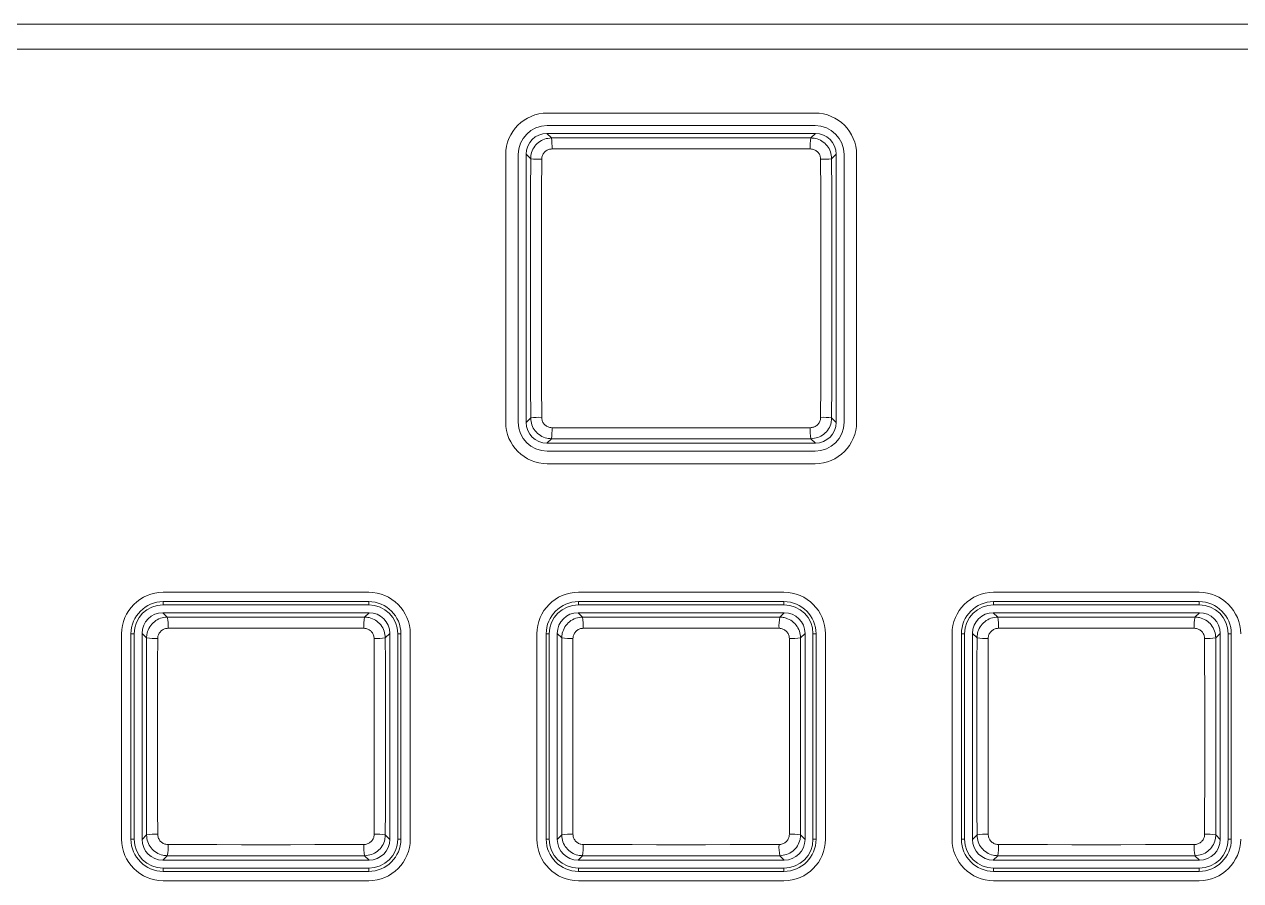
# Model space of a CAD drawing. Header units: millimetres. Extents: x 69 to 580, y 43 to 425.
# Drawn here: x 240.13 to 269.43, y 104.3 to 124.94 of the extents above; entities that cross this region are included whole.
import ezdxf

# ---------------------------------------------------------------- set-up
doc = ezdxf.new("R2010")
doc.units = ezdxf.units.MM

msp = doc.modelspace()

# ---------------------------------------------------------------- linework, layer by layer
at = {"color": 7, "linetype": 'Continuous', "lineweight": 15}
for p, q in [((277.9026, 124.9428), (236.0026, 124.9428)), ((236.4472, 124.3428), (277.9026, 124.3428)), ((259.1776, 122.8028), (252.7276, 122.8028)), ((252.7276, 122.5028), (259.1776, 122.5028)), ((252.7197, 122.3124), (252.828, 122.2041)), ((252.7197, 122.3124), (259.1854, 122.3124)), ((259.0772, 122.2041), (259.1854, 122.3124)), ((251.7276, 121.8028), (251.7276, 115.3528)), ((252.0276, 115.3528), (252.0276, 121.8028)), ((252.3283, 121.7044), (252.22, 121.8127)), ((252.22, 115.347), (252.22, 121.8127)), ((259.6851, 121.8127), (259.5768, 121.7044)), ((259.6851, 121.8127), (259.6851, 115.347)), ((259.8776, 121.8028), (259.8776, 115.3528)), ((260.1776, 115.3528), (260.1776, 121.8028)), ((252.22, 115.347), (252.3283, 115.4553)), ((259.5768, 115.4553), (259.6851, 115.347)), ((252.828, 114.9556), (252.7197, 114.8473)), ((259.1854, 114.8473), (252.7197, 114.8473)), ((259.1854, 114.8473), (259.0772, 114.9556)), ((259.1776, 114.6528), (252.7276, 114.6528)), ((252.7276, 114.3528), (259.1776, 114.3528)), ((248.4276, 111.2528), (243.4776, 111.2528)), ((243.4776, 111.0278), (248.4276, 111.0278)), ((243.4776, 110.9528), (243.4776, 111.0278)), ((248.4276, 110.9528), (248.4276, 111.0278)), ((258.4276, 111.2528), (253.4776, 111.2528)), ((253.4776, 111.0278), (258.4276, 111.0278)), ((253.4776, 110.9528), (253.4776, 111.0278)), ((258.4276, 110.9528), (258.4276, 111.0278)), ((268.4276, 111.2528), (263.4776, 111.2528)), ((263.4776, 111.0278), (268.4276, 111.0278)), ((263.4776, 110.9528), (263.4776, 111.0278)), ((268.4276, 110.9528), (268.4276, 111.0278)), ((243.4697, 110.7624), (243.5775, 110.6546)), ((243.4697, 110.7624), (248.4354, 110.7624)), ((248.4276, 110.9528), (243.4776, 110.9528)), ((248.3276, 110.6546), (248.4354, 110.7624)), ((253.4697, 110.7624), (253.5775, 110.6546)), ((253.4697, 110.7624), (258.4354, 110.7624)), ((258.4276, 110.9528), (253.4776, 110.9528)), ((258.3276, 110.6546), (258.4354, 110.7624)), ((263.4697, 110.7624), (263.5775, 110.6546)), ((263.4697, 110.7624), (268.4354, 110.7624)), ((268.4276, 110.9528), (263.4776, 110.9528)), ((268.3276, 110.6546), (268.4354, 110.7624)), ((242.4776, 110.2528), (242.4776, 105.3028)), ((242.7026, 105.3028), (242.7026, 110.2528)), ((242.7776, 110.2528), (242.7026, 110.2528)), ((242.7776, 110.2528), (242.7776, 105.3028)), ((243.0778, 110.1549), (242.97, 110.2627)), ((242.97, 105.297), (242.97, 110.2627)), ((248.9351, 110.2627), (248.8273, 110.1549)), ((248.9351, 110.2627), (248.9351, 105.297)), ((249.1276, 105.3028), (249.1276, 110.2528)), ((249.2026, 110.2528), (249.1276, 110.2528)), ((249.2026, 110.2528), (249.2026, 105.3028)), ((249.4276, 105.3028), (249.4276, 110.2528)), ((252.4776, 110.2528), (252.4776, 105.3028)), ((252.7026, 105.3028), (252.7026, 110.2528)), ((252.7776, 110.2528), (252.7026, 110.2528)), ((252.7776, 110.2528), (252.7776, 105.3028)), ((253.0778, 110.1549), (252.97, 110.2627)), ((252.97, 105.297), (252.97, 110.2627)), ((258.9351, 110.2627), (258.8273, 110.1549)), ((258.9351, 110.2627), (258.9351, 105.297)), ((259.1276, 105.3028), (259.1276, 110.2528)), ((259.2026, 110.2528), (259.1276, 110.2528)), ((259.2026, 110.2528), (259.2026, 105.3028)), ((259.4276, 105.3028), (259.4276, 110.2528)), ((262.4776, 110.2528), (262.4776, 105.3028)), ((262.7026, 105.3028), (262.7026, 110.2528)), ((262.7776, 110.2528), (262.7026, 110.2528)), ((262.7776, 110.2528), (262.7776, 105.3028)), ((263.0778, 110.1549), (262.97, 110.2627)), ((262.97, 105.297), (262.97, 110.2627)), ((268.9351, 110.2627), (268.8273, 110.1549)), ((268.9351, 110.2627), (268.9351, 105.297)), ((269.1276, 105.3028), (269.1276, 110.2528)), ((269.2026, 110.2528), (269.1276, 110.2528)), ((269.2026, 110.2528), (269.2026, 105.3028)), ((242.7776, 105.3028), (242.7026, 105.3028)), ((242.97, 105.297), (243.0778, 105.4048)), ((248.8273, 105.4048), (248.9351, 105.297)), ((249.2026, 105.3028), (249.1276, 105.3028)), ((252.7776, 105.3028), (252.7026, 105.3028)), ((252.97, 105.297), (253.0778, 105.4048)), ((258.8273, 105.4048), (258.9351, 105.297)), ((259.2026, 105.3028), (259.1276, 105.3028)), ((262.7776, 105.3028), (262.7026, 105.3028)), ((262.97, 105.297), (263.0778, 105.4048)), ((268.8273, 105.4048), (268.9351, 105.297)), ((269.2026, 105.3028), (269.1276, 105.3028)), ((243.5775, 104.9051), (243.4697, 104.7973)), ((248.4354, 104.7973), (248.3276, 104.9051)), ((253.5775, 104.9051), (253.4697, 104.7973)), ((258.4354, 104.7973), (258.3276, 104.9051)), ((263.5775, 104.9051), (263.4697, 104.7973)), ((268.4354, 104.7973), (268.3276, 104.9051)), ((248.4354, 104.7973), (243.4697, 104.7973)), ((243.4776, 104.5278), (243.4776, 104.6028)), ((243.4776, 104.6028), (248.4276, 104.6028)), ((248.4276, 104.5278), (248.4276, 104.6028)), ((258.4354, 104.7973), (253.4697, 104.7973)), ((253.4776, 104.5278), (253.4776, 104.6028)), ((253.4776, 104.6028), (258.4276, 104.6028)), ((258.4276, 104.5278), (258.4276, 104.6028)), ((268.4354, 104.7973), (263.4697, 104.7973)), ((263.4776, 104.5278), (263.4776, 104.6028)), ((263.4776, 104.6028), (268.4276, 104.6028)), ((268.4276, 104.5278), (268.4276, 104.6028)), ((248.4276, 104.5278), (243.4776, 104.5278)), ((243.4776, 104.3028), (248.4276, 104.3028)), ((258.4276, 104.5278), (253.4776, 104.5278)), ((253.4776, 104.3028), (258.4276, 104.3028)), ((268.4276, 104.5278), (263.4776, 104.5278)), ((263.4776, 104.3028), (268.4276, 104.3028))]:
    msp.add_line(p, q, dxfattribs=at)
at = {"color": 7, "linetype": 'Continuous', "lineweight": 15, "flags": 128}
for points in [[(252.828, 122.2041), (253.6086, 122.2055), (254.3897, 122.2065), (255.171, 122.207), (255.9526, 122.2072), (256.7341, 122.207), (257.5155, 122.2065), (258.2966, 122.2055), (259.0772, 122.2041)], [(259.063, 121.939), (258.286, 121.9404), (257.5084, 121.9413), (256.7306, 121.9419), (255.9526, 121.9421), (255.1746, 121.9419), (254.3967, 121.9413), (253.6192, 121.9404), (252.8421, 121.939)], [(252.3283, 115.4553), (252.327, 116.2359), (252.326, 117.017), (252.3254, 117.7983), (252.3252, 118.5799), (252.3254, 119.3614), (252.326, 120.1428), (252.327, 120.9238), (252.3283, 121.7044)], [(252.5934, 121.6903), (252.5921, 120.9132), (252.5911, 120.1357), (252.5905, 119.3579), (252.5904, 118.5799), (252.5905, 117.8019), (252.5911, 117.024), (252.5921, 116.2465), (252.5934, 115.4694)], [(259.3117, 115.4694), (259.3131, 116.2465), (259.314, 117.024), (259.3146, 117.8019), (259.3148, 118.5799), (259.3146, 119.3579), (259.314, 120.1357), (259.3131, 120.9132), (259.3117, 121.6903)], [(259.5768, 121.7044), (259.5782, 120.9238), (259.5792, 120.1428), (259.5797, 119.3614), (259.5799, 118.5799), (259.5797, 117.7983), (259.5792, 117.017), (259.5782, 116.2359), (259.5768, 115.4553)], [(252.8421, 115.2207), (253.6192, 115.2194), (254.3967, 115.2184), (255.1746, 115.2178), (255.9526, 115.2176), (256.7306, 115.2178), (257.5084, 115.2184), (258.286, 115.2194), (259.063, 115.2207)], [(259.0772, 114.9556), (258.2966, 114.9543), (257.5155, 114.9533), (256.7341, 114.9527), (255.9526, 114.9525), (255.171, 114.9527), (254.3897, 114.9533), (253.6086, 114.9543), (252.828, 114.9556)], [(243.5775, 110.6546), (244.1707, 110.6558), (244.7644, 110.6567), (245.3584, 110.6572), (245.9526, 110.6574), (246.5468, 110.6572), (247.1408, 110.6567), (247.7345, 110.6558), (248.3276, 110.6546)], [(253.5775, 110.6546), (254.1707, 110.6558), (254.7644, 110.6567), (255.3584, 110.6572), (255.9526, 110.6574), (256.5468, 110.6572), (257.1408, 110.6567), (257.7345, 110.6558), (258.3276, 110.6546)], [(263.5775, 110.6546), (264.1707, 110.6558), (264.7644, 110.6567), (265.3584, 110.6572), (265.9526, 110.6574), (266.5468, 110.6572), (267.1408, 110.6567), (267.7345, 110.6558), (268.3276, 110.6546)], [(243.0778, 105.4048), (243.0766, 105.998), (243.0757, 106.5917), (243.0752, 107.1857), (243.075, 107.7799), (243.0752, 108.3741), (243.0757, 108.9681), (243.0766, 109.5617), (243.0778, 110.1549)], [(248.3108, 110.3861), (247.7218, 110.3874), (247.1324, 110.3882), (246.5425, 110.3888), (245.9526, 110.3889), (245.3626, 110.3888), (244.7728, 110.3882), (244.1833, 110.3874), (243.5944, 110.3861)], [(248.8273, 110.1549), (248.8285, 109.5617), (248.8294, 108.9681), (248.8299, 108.3741), (248.8301, 107.7799), (248.8299, 107.1857), (248.8294, 106.5917), (248.8285, 105.998), (248.8273, 105.4048)], [(253.0778, 105.4048), (253.0766, 105.998), (253.0757, 106.5917), (253.0752, 107.1857), (253.075, 107.7799), (253.0752, 108.3741), (253.0757, 108.9681), (253.0766, 109.5617), (253.0778, 110.1549)], [(258.3108, 110.3861), (257.7218, 110.3874), (257.1323, 110.3882), (256.5426, 110.3888), (255.9526, 110.3889), (255.3626, 110.3888), (254.7728, 110.3882), (254.1833, 110.3874), (253.5944, 110.3861)], [(258.8273, 110.1549), (258.8285, 109.5617), (258.8294, 108.9681), (258.8299, 108.3741), (258.8301, 107.7799), (258.8299, 107.1857), (258.8294, 106.5917), (258.8285, 105.998), (258.8273, 105.4048)], [(263.0778, 105.4048), (263.0766, 105.998), (263.0757, 106.5917), (263.0752, 107.1857), (263.075, 107.7799), (263.0752, 108.3741), (263.0757, 108.9681), (263.0766, 109.5617), (263.0778, 110.1549)], [(268.3108, 110.3861), (267.7218, 110.3874), (267.1324, 110.3882), (266.5426, 110.3888), (265.9526, 110.3889), (265.3626, 110.3888), (264.7728, 110.3882), (264.1833, 110.3874), (263.5944, 110.3861)], [(268.8273, 110.1549), (268.8285, 109.5617), (268.8294, 108.9681), (268.8299, 108.3741), (268.8301, 107.7799), (268.8299, 107.1857), (268.8294, 106.5917), (268.8285, 105.998), (268.8273, 105.4048)], [(243.3463, 110.1381), (243.3451, 109.5491), (243.3442, 108.9596), (243.3437, 108.3698), (243.3435, 107.7799), (243.3437, 107.1899), (243.3442, 106.6001), (243.3451, 106.0106), (243.3463, 105.4217)], [(248.5589, 105.4217), (248.5601, 106.0106), (248.5609, 106.6001), (248.5615, 107.1899), (248.5616, 107.7799), (248.5615, 108.3698), (248.5609, 108.9596), (248.5601, 109.5491), (248.5589, 110.1381)], [(253.3463, 110.1381), (253.3451, 109.5491), (253.3442, 108.9596), (253.3437, 108.3698), (253.3435, 107.7799), (253.3437, 107.1899), (253.3442, 106.6001), (253.3451, 106.0106), (253.3463, 105.4217)], [(258.5589, 105.4217), (258.5601, 106.0106), (258.5609, 106.6001), (258.5615, 107.1899), (258.5616, 107.7799), (258.5615, 108.3698), (258.5609, 108.9596), (258.5601, 109.5491), (258.5589, 110.1381)], [(263.3463, 110.1381), (263.3451, 109.5491), (263.3442, 108.9596), (263.3437, 108.3698), (263.3435, 107.7799), (263.3437, 107.1899), (263.3442, 106.6001), (263.3451, 106.0106), (263.3463, 105.4217)], [(268.5589, 105.4217), (268.5601, 106.0106), (268.5609, 106.6001), (268.5615, 107.1899), (268.5616, 107.7799), (268.5615, 108.3698), (268.5609, 108.9596), (268.5601, 109.5491), (268.5589, 110.1381)], [(243.5944, 105.1736), (244.1833, 105.1724), (244.7728, 105.1715), (245.3626, 105.171), (245.9526, 105.1708), (246.5425, 105.171), (247.1324, 105.1715), (247.7218, 105.1724), (248.3108, 105.1736)], [(253.5944, 105.1736), (254.1833, 105.1724), (254.7728, 105.1715), (255.3626, 105.171), (255.9526, 105.1708), (256.5426, 105.171), (257.1323, 105.1715), (257.7218, 105.1724), (258.3108, 105.1736)], [(263.5944, 105.1736), (264.1833, 105.1724), (264.7728, 105.1715), (265.3626, 105.171), (265.9526, 105.1708), (266.5426, 105.171), (267.1324, 105.1715), (267.7218, 105.1724), (268.3108, 105.1736)], [(248.3276, 104.9051), (247.7345, 104.9039), (247.1408, 104.903), (246.5468, 104.9025), (245.9526, 104.9023), (245.3584, 104.9025), (244.7644, 104.903), (244.1707, 104.9039), (243.5775, 104.9051)], [(258.3276, 104.9051), (257.7345, 104.9039), (257.1408, 104.903), (256.5468, 104.9025), (255.9526, 104.9023), (255.3584, 104.9025), (254.7644, 104.903), (254.1707, 104.9039), (253.5775, 104.9051)], [(268.3276, 104.9051), (267.7345, 104.9039), (267.1408, 104.903), (266.5468, 104.9025), (265.9526, 104.9023), (265.3584, 104.9025), (264.7644, 104.903), (264.1707, 104.9039), (263.5775, 104.9051)]]:
    msp.add_lwpolyline(points, dxfattribs=at)
at = {"color": 7, "linetype": 'Continuous', "lineweight": 15}
for centre, radius, start, end in [((252.7276, 121.8028), 1, 90, 180), ((259.1776, 121.8028), 1, 0, 90), ((252.7276, 121.8028), 0.7, 90, 180), ((259.1776, 121.8028), 0.7, 0, 90), ((251.5421, 122.0026), 1.3016, 357.19813, 8.90514), ((260.3642, 122.0026), 1.3027, 171.0999, 182.79684), ((252.5299, 122.9914), 1.3026, 261.09831, 272.79641), ((259.3753, 122.9914), 1.3026, 267.20359, 278.90169), ((252.5299, 114.1684), 1.3026, 87.20352, 98.90181), ((259.3753, 114.1684), 1.3026, 81.09819, 92.79648), ((252.7276, 115.3528), 1, 180, 270), ((252.7276, 115.3528), 0.7, 180, 270), ((251.5421, 115.1571), 1.3016, 351.09483, 2.8019), ((260.3642, 115.1572), 1.3027, 177.20313, 188.90014), ((259.1776, 115.3528), 1, 270, 0), ((259.1776, 115.3528), 0.7, 270, 0), ((243.4776, 110.2528), 1, 90, 180), ((243.4776, 110.2528), 0.775, 90, 180), ((248.4276, 110.2528), 1, 0, 90), ((248.4276, 110.2528), 0.775, 0, 90), ((253.4776, 110.2528), 1, 90, 180), ((253.4776, 110.2528), 0.775, 90, 180), ((258.4276, 110.2528), 1, 0, 90), ((258.4276, 110.2528), 0.775, 0, 90), ((263.4776, 110.2528), 1, 90, 180), ((263.4776, 110.2528), 0.775, 90, 180), ((268.4276, 110.2528), 1, 0, 90), ((268.4276, 110.2528), 0.775, 0, 90), ((243.4776, 110.2528), 0.7, 90, 180), ((248.4276, 110.2528), 0.7, 0, 90), ((253.4776, 110.2528), 0.7, 90, 180), ((258.4276, 110.2528), 0.7, 0, 90), ((263.4776, 110.2528), 0.7, 90, 180), ((268.4276, 110.2528), 0.7, 0, 90), ((242.4828, 110.4512), 1.1134, 356.6527, 10.52835), ((249.4238, 110.4511), 1.1149, 169.48076, 183.33819), ((252.4814, 110.4511), 1.1149, 356.66181, 10.51924), ((259.4231, 110.4511), 1.1143, 169.47828, 183.34383), ((262.4816, 110.4511), 1.1146, 356.66012, 10.52093), ((269.4231, 110.4511), 1.1142, 169.47659, 183.34236), ((243.2813, 111.2505), 1.1143, 259.47735, 273.34246), ((248.6238, 111.2504), 1.1142, 266.65706, 280.52333), ((253.2813, 111.2503), 1.1141, 259.4764, 273.34321), ((258.6238, 111.2503), 1.1141, 266.65679, 280.5236), ((263.2813, 111.2504), 1.1142, 259.47691, 273.3429), ((268.6238, 111.2505), 1.1143, 266.65754, 280.52265), ((243.4776, 105.3028), 1, 180, 270), ((243.4776, 105.3028), 0.775, 180, 270), ((243.4776, 105.3028), 0.7, 180, 270), ((243.2813, 104.3092), 1.1144, 86.65824, 100.52234), ((242.4828, 105.1086), 1.1134, 349.47165, 3.3473), ((249.4238, 105.1087), 1.1149, 176.66181, 190.51924), ((248.4276, 105.3028), 1, 270, 0), ((248.4276, 105.3028), 0.775, 270, 0), ((248.4276, 105.3028), 0.7, 270, 0), ((248.6238, 104.3093), 1.1143, 79.47698, 93.34224), ((253.4776, 105.3028), 1, 180, 270), ((253.4776, 105.3028), 0.775, 180, 270), ((253.4776, 105.3028), 0.7, 180, 270), ((253.2813, 104.3093), 1.1142, 86.65749, 100.52329), ((252.4814, 105.1087), 1.1149, 349.48076, 3.33819), ((259.4231, 105.1086), 1.1143, 176.65617, 190.52172), ((258.4276, 105.3028), 1, 270, 0), ((258.4276, 105.3028), 0.775, 270, 0), ((258.4276, 105.3028), 0.7, 270, 0), ((258.6238, 104.3093), 1.1142, 79.47671, 93.34251), ((263.4776, 105.3028), 1, 180, 270), ((263.4776, 105.3028), 0.775, 180, 270), ((263.4776, 105.3028), 0.7, 180, 270), ((263.2813, 104.3093), 1.1143, 86.6578, 100.52278), ((262.4816, 105.1087), 1.1146, 349.47907, 3.33988), ((269.4231, 105.1086), 1.1142, 176.65764, 190.52341), ((268.4276, 105.3028), 1, 270, 0), ((268.4276, 105.3028), 0.775, 270, 0), ((268.4276, 105.3028), 0.7, 270, 0), ((268.6238, 104.3092), 1.1144, 79.47766, 93.34176)]:
    msp.add_arc(centre, radius, start, end, dxfattribs=at)
for centre, major_axis in [((252.7203, 121.8121), (-0.354, 0.354)), ((259.1848, 121.8121), (0.354, 0.354)), ((252.7203, 115.3476), (-0.354, -0.354)), ((259.1848, 115.3476), (0.354, -0.354)), ((243.4703, 110.2621), (-0.354, 0.354)), ((248.4348, 110.2621), (0.354, 0.354)), ((253.4703, 110.2621), (-0.354, 0.354)), ((258.4348, 110.2621), (0.354, 0.354)), ((263.4703, 110.2621), (-0.354, 0.354)), ((268.4348, 110.2621), (0.354, 0.354)), ((243.4703, 105.2976), (-0.354, -0.354)), ((248.4348, 105.2976), (0.354, -0.354)), ((253.4703, 105.2976), (-0.354, -0.354)), ((258.4348, 105.2976), (0.354, -0.354)), ((263.4703, 105.2976), (-0.354, -0.354)), ((268.4348, 105.2976), (0.354, -0.354))]:
    msp.add_ellipse(centre, major_axis=major_axis, ratio=0.9987828, start_param=5.4983961, end_param=7.0679745, dxfattribs=at)
for points, knots in [([(252.3283, 121.7044), (252.3308, 121.7411), (252.337, 121.8338), (252.3969, 121.9741), (252.5099, 122.101), (252.6596, 122.1873), (252.7719, 122.1985), (252.828, 122.2041)], [0, 0, 0, 0, 0.14083589, 0.35558127, 0.57036033, 0.78519521, 1, 1, 1, 1]), ([(259.0772, 122.2041), (259.1138, 122.2017), (259.2065, 122.1955), (259.3468, 122.1356), (259.4737, 122.0226), (259.56, 121.8729), (259.5712, 121.7606), (259.5768, 121.7044)], [0, 0, 0, 0, 0.1408343, 0.3555848, 0.570363, 0.785194, 1, 1, 1, 1]), ([(252.8421, 121.939), (252.8142, 121.9362), (252.7583, 121.9306), (252.6838, 121.8876), (252.6276, 121.8245), (252.5978, 121.7547), (252.5947, 121.7086), (252.5934, 121.6903)], [0, 0, 0, 0, 0.2148221, 0.4296465, 0.6444085, 0.8591507, 1, 1, 1, 1]), ([(259.3117, 121.6903), (259.3089, 121.7182), (259.3033, 121.7741), (259.2604, 121.8486), (259.1972, 121.9049), (259.1274, 121.9347), (259.0813, 121.9378), (259.063, 121.939)], [0, 0, 0, 0, 0.2148203, 0.4296461, 0.6444119, 0.8591606, 1, 1, 1, 1]), ([(252.828, 114.9556), (252.7913, 114.9581), (252.6987, 114.9643), (252.5583, 115.0242), (252.4315, 115.1372), (252.3451, 115.2869), (252.3339, 115.3992), (252.3283, 115.4553)], [0, 0, 0, 0, 0.1408348, 0.355586, 0.5703649, 0.785192, 1, 1, 1, 1]), ([(252.5934, 115.4694), (252.5962, 115.4415), (252.6018, 115.3856), (252.6448, 115.3111), (252.7079, 115.2549), (252.7778, 115.2251), (252.8239, 115.222), (252.8421, 115.2207)], [0, 0, 0, 0, 0.2148202, 0.4296461, 0.6444121, 0.8591606, 1, 1, 1, 1]), ([(259.063, 115.2207), (259.091, 115.2235), (259.1468, 115.2291), (259.2213, 115.2721), (259.2776, 115.3352), (259.3074, 115.4051), (259.3105, 115.4512), (259.3117, 115.4694)], [0, 0, 0, 0, 0.2148211, 0.4296447, 0.6444054, 0.8591541, 1, 1, 1, 1]), ([(259.5768, 115.4553), (259.5744, 115.4186), (259.5682, 115.326), (259.5083, 115.1856), (259.3953, 115.0587), (259.2456, 114.9724), (259.1333, 114.9612), (259.0772, 114.9556)], [0, 0, 0, 0, 0.1408358, 0.3555809, 0.5703598, 0.785186, 1, 1, 1, 1]), ([(243.0778, 110.1549), (243.0803, 110.1917), (243.0866, 110.2844), (243.1465, 110.4247), (243.2595, 110.5515), (243.4092, 110.6378), (243.5214, 110.649), (243.5775, 110.6546)], [0, 0, 0, 0, 0.1411835, 0.3557834, 0.5704645, 0.7852645, 1, 1, 1, 1]), ([(248.3276, 110.6546), (248.3644, 110.6521), (248.4571, 110.6459), (248.5974, 110.5859), (248.7242, 110.4729), (248.8105, 110.3233), (248.8217, 110.211), (248.8273, 110.1549)], [0, 0, 0, 0, 0.141184, 0.3557892, 0.5704627, 0.7852566, 1, 1, 1, 1]), ([(253.0778, 110.1549), (253.0803, 110.1917), (253.0866, 110.2844), (253.1465, 110.4247), (253.2595, 110.5515), (253.4092, 110.6378), (253.5214, 110.649), (253.5775, 110.6546)], [0, 0, 0, 0, 0.1411819, 0.3557847, 0.570465, 0.7852559, 1, 1, 1, 1]), ([(258.3276, 110.6546), (258.3644, 110.6521), (258.4571, 110.6459), (258.5974, 110.5859), (258.7242, 110.4729), (258.8105, 110.3233), (258.8217, 110.211), (258.8273, 110.1549)], [0, 0, 0, 0, 0.1411832, 0.3557872, 0.5704667, 0.7852594, 1, 1, 1, 1]), ([(263.0778, 110.1549), (263.0803, 110.1917), (263.0866, 110.2844), (263.1465, 110.4247), (263.2595, 110.5515), (263.4092, 110.6378), (263.5214, 110.649), (263.5775, 110.6546)], [0, 0, 0, 0, 0.1411834, 0.355783, 0.5704639, 0.7852554, 1, 1, 1, 1]), ([(268.3276, 110.6546), (268.3644, 110.6521), (268.4571, 110.6459), (268.5974, 110.5859), (268.7242, 110.4729), (268.8105, 110.3233), (268.8217, 110.211), (268.8273, 110.1549)], [0, 0, 0, 0, 0.1411842, 0.3557809, 0.570462, 0.7852562, 1, 1, 1, 1]), ([(243.5944, 110.3861), (243.5665, 110.3833), (243.5108, 110.3777), (243.4366, 110.3349), (243.3805, 110.2719), (243.3507, 110.2023), (243.3475, 110.1563), (243.3463, 110.1381)], [0, 0, 0, 0, 0.21476059, 0.42954951, 0.64419609, 0.85879358, 1, 1, 1, 1]), ([(248.5589, 110.1381), (248.5561, 110.1659), (248.5505, 110.2216), (248.5076, 110.2959), (248.4447, 110.352), (248.375, 110.3818), (248.329, 110.3849), (248.3108, 110.3861)], [0, 0, 0, 0, 0.2147679, 0.4295418, 0.6441934, 0.8587871, 1, 1, 1, 1]), ([(253.5944, 110.3861), (253.5665, 110.3833), (253.5108, 110.3777), (253.4366, 110.3349), (253.3805, 110.2719), (253.3507, 110.2023), (253.3475, 110.1563), (253.3463, 110.1381)], [0, 0, 0, 0, 0.2147763, 0.4295452, 0.6442014, 0.8587957, 1, 1, 1, 1]), ([(258.5589, 110.1381), (258.5561, 110.1659), (258.5505, 110.2216), (258.5076, 110.2959), (258.4447, 110.352), (258.375, 110.3818), (258.329, 110.3849), (258.3108, 110.3861)], [0, 0, 0, 0, 0.214772, 0.42955, 0.6442056, 0.8588034, 1, 1, 1, 1]), ([(263.5944, 110.3861), (263.5665, 110.3833), (263.5108, 110.3777), (263.4366, 110.3349), (263.3805, 110.2719), (263.3507, 110.2023), (263.3475, 110.1563), (263.3463, 110.1381)], [0, 0, 0, 0, 0.2147779, 0.4295485, 0.6441935, 0.8587968, 1, 1, 1, 1]), ([(268.5589, 110.1381), (268.5561, 110.1659), (268.5505, 110.2216), (268.5076, 110.2959), (268.4447, 110.352), (268.375, 110.3818), (268.329, 110.3849), (268.3108, 110.3861)], [0, 0, 0, 0, 0.2147664, 0.4295514, 0.64419041, 0.85878591, 1, 1, 1, 1]), ([(243.5775, 104.9051), (243.5408, 104.9076), (243.4481, 104.9139), (243.3077, 104.9738), (243.181, 105.0868), (243.0947, 105.2365), (243.0834, 105.3487), (243.0778, 105.4048)], [0, 0, 0, 0, 0.1411749, 0.3557806, 0.5704626, 0.785256, 1, 1, 1, 1]), ([(243.3463, 105.4217), (243.3491, 105.3938), (243.3547, 105.3381), (243.3976, 105.2639), (243.4605, 105.2078), (243.5302, 105.178), (243.5761, 105.1748), (243.5944, 105.1736)], [0, 0, 0, 0, 0.2147738, 0.4295513, 0.6442065, 0.8588038, 1, 1, 1, 1]), ([(248.3108, 105.1736), (248.3386, 105.1764), (248.3943, 105.182), (248.4686, 105.2249), (248.5247, 105.2878), (248.5545, 105.3574), (248.5576, 105.4034), (248.5589, 105.4217)], [0, 0, 0, 0, 0.21477577, 0.42954421, 0.64419985, 0.85879363, 1, 1, 1, 1]), ([(248.8273, 105.4048), (248.8248, 105.368), (248.8186, 105.2754), (248.7586, 105.135), (248.6456, 105.0083), (248.496, 104.922), (248.3837, 104.9107), (248.3276, 104.9051)], [0, 0, 0, 0, 0.1411808, 0.3557846, 0.5704649, 0.7852559, 1, 1, 1, 1]), ([(253.5775, 104.9051), (253.5408, 104.9076), (253.4481, 104.9139), (253.3077, 104.9738), (253.181, 105.0868), (253.0947, 105.2365), (253.0835, 105.3487), (253.0778, 105.4048)], [0, 0, 0, 0, 0.1411837, 0.3557884, 0.5704694, 0.7852571, 1, 1, 1, 1]), ([(253.3463, 105.4217), (253.3491, 105.3938), (253.3547, 105.3381), (253.3976, 105.2639), (253.4605, 105.2078), (253.5302, 105.178), (253.5761, 105.1748), (253.5944, 105.1736)], [0, 0, 0, 0, 0.2147697, 0.4295431, 0.6441942, 0.8587874, 1, 1, 1, 1]), ([(258.3108, 105.1736), (258.3386, 105.1764), (258.3943, 105.182), (258.4686, 105.2248), (258.5247, 105.2878), (258.5545, 105.3574), (258.5576, 105.4034), (258.5589, 105.4217)], [0, 0, 0, 0, 0.2147601, 0.4295485, 0.6441946, 0.8587915, 1, 1, 1, 1]), ([(258.8273, 105.4048), (258.8248, 105.368), (258.8186, 105.2754), (258.7586, 105.135), (258.6456, 105.0083), (258.496, 104.922), (258.3837, 104.9107), (258.3276, 104.9051)], [0, 0, 0, 0, 0.14118048, 0.35578393, 0.57045747, 0.78525633, 1, 1, 1, 1]), ([(263.5775, 104.9051), (263.5408, 104.9076), (263.4481, 104.9139), (263.3078, 104.9738), (263.181, 105.0868), (263.0947, 105.2365), (263.0835, 105.3487), (263.0778, 105.4048)], [0, 0, 0, 0, 0.1411842, 0.355781, 0.5704629, 0.7852562, 1, 1, 1, 1]), ([(263.3463, 105.4217), (263.3491, 105.3938), (263.3547, 105.3381), (263.3976, 105.2639), (263.4605, 105.2078), (263.5302, 105.178), (263.5761, 105.1748), (263.5944, 105.1736)], [0, 0, 0, 0, 0.21476718, 0.42954126, 0.64419303, 0.85878696, 1, 1, 1, 1]), ([(268.3108, 105.1736), (268.3386, 105.1764), (268.3943, 105.182), (268.4686, 105.2248), (268.5247, 105.2878), (268.5545, 105.3574), (268.5576, 105.4034), (268.5589, 105.4217)], [0, 0, 0, 0, 0.2147785, 0.4295497, 0.6441953, 0.8587918, 1, 1, 1, 1]), ([(268.8273, 105.4048), (268.8248, 105.368), (268.8186, 105.2754), (268.7586, 105.135), (268.6456, 105.0083), (268.496, 104.922), (268.3837, 104.9107), (268.3276, 104.9051)], [0, 0, 0, 0, 0.1411822, 0.355783, 0.5704638, 0.7852554, 1, 1, 1, 1])]:
    msp.add_open_spline(points, degree=3, knots=knots, dxfattribs=at)

doc.saveas('drawing.dxf')
